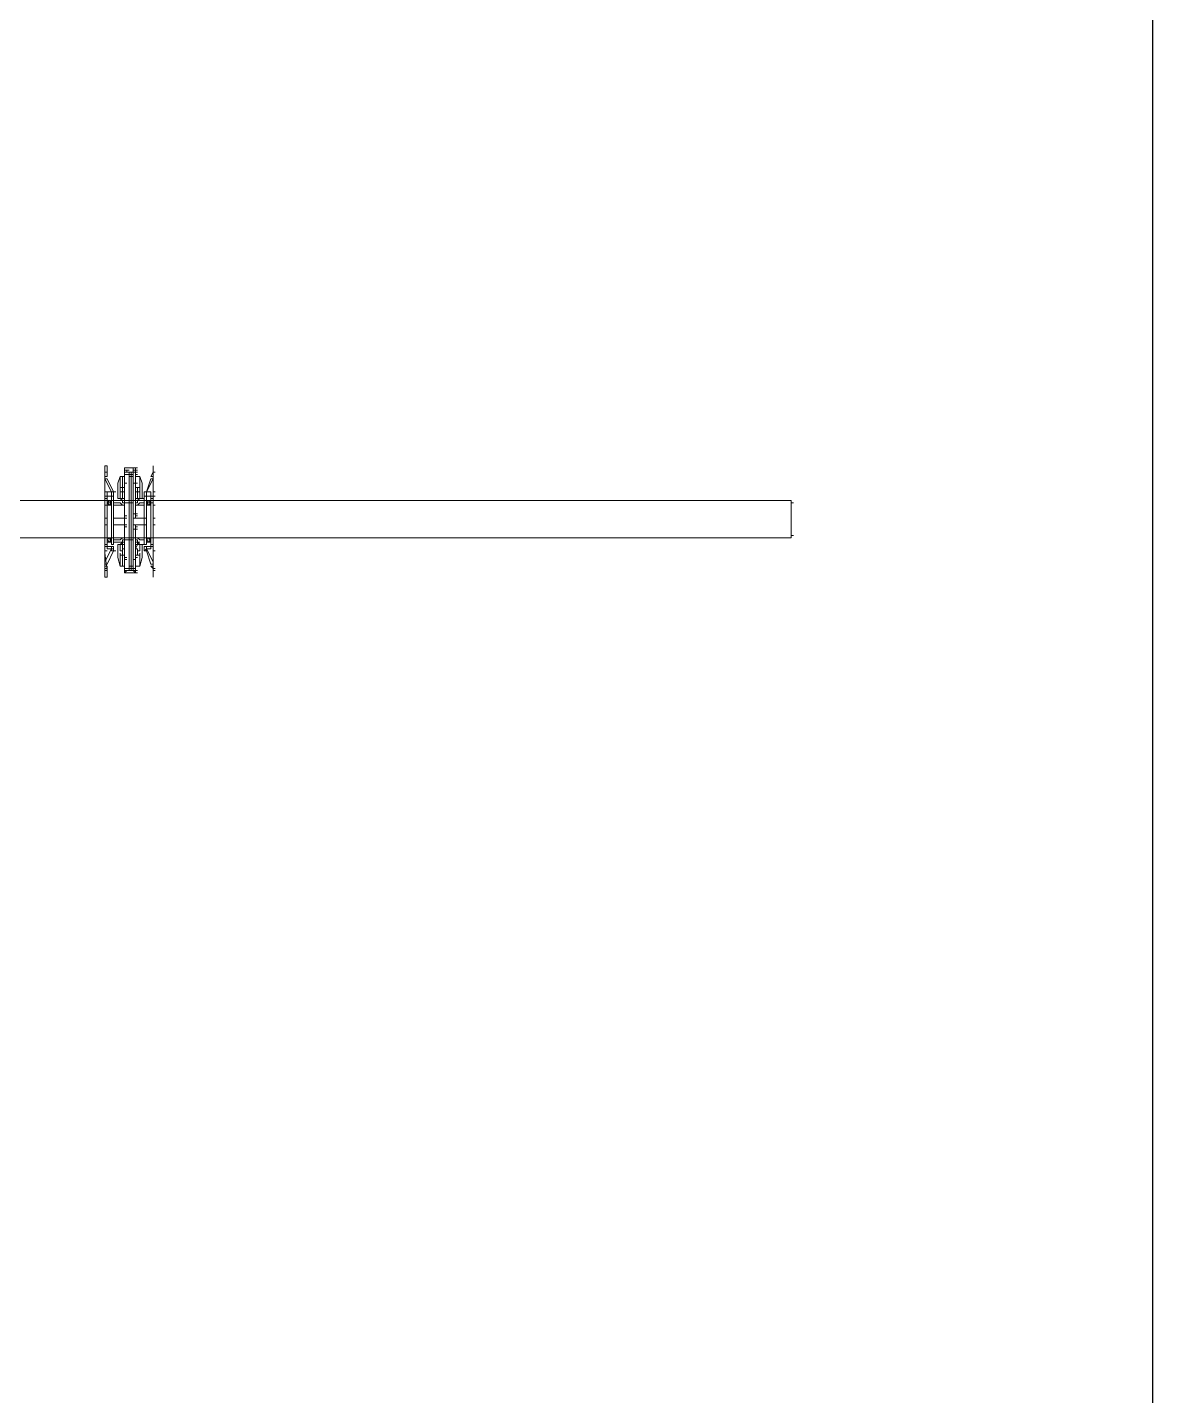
# Model space of a CAD drawing. Header units: feet. Extents: x -12372 to 90117, y -14865 to 4121.
# Drawn here: x 8038.2 to 8204.9, y 1277.5 to 1480.2 of the extents above; entities that cross this region are included whole.
import ezdxf

# ---------------------------------------------------------------- set-up
doc = ezdxf.new("R2010")
doc.units = ezdxf.units.FT
doc.header["$MEASUREMENT"] = 0

# ---------------------------------------------------------------- blocks, each defined once
blk = doc.blocks.new('A$C47dfd34d')
at = {"lineweight": 5}
for points in [[(19.2142, 0.24), (19.2159, 0.24), (19.2159, 0.2433), (19.2159, 0.2483), (19.2142, 0.2483), (19.2159, 0.2483), (19.2159, 0.2433), (19.2159, 0.24)], [(19.2142, 0.24), (19.2159, 0.24), (19.2159, 0.2433), (19.2159, 0.2483), (19.2142, 0.2483), (19.2159, 0.2483), (19.2159, 0.2433), (19.2159, 0.24)], [(19.2242, 0.2233), (19.2242, 0.235), (19.2259, 0.24), (19.2259, 0.2317), (19.2276, 0.2317), (19.2276, 0.24), (19.2259, 0.24), (19.2259, 0.2317), (19.2259, 0.24), (19.2276, 0.24), (19.2259, 0.24), (19.2242, 0.235)], [(19.2276, 0.2317), (19.2276, 0.2283), (19.2259, 0.2283), (19.2259, 0.23), (19.2259, 0.2317), (19.2259, 0.23), (19.2259, 0.2283), (19.2276, 0.2283), (19.2276, 0.2317), (19.2276, 0.2283), (19.2259, 0.2283), (19.2259, 0.23), (19.2259, 0.2317), (19.2276, 0.2317), (19.2276, 0.24), (19.2292, 0.24), (19.2276, 0.24), (19.2259, 0.24), (19.2259, 0.2317), (19.2276, 0.2317), (19.2292, 0.2317)], [(19.2292, 0.24), (19.2276, 0.24), (19.2276, 0.2317), (19.2292, 0.2317), (19.2276, 0.2317), (19.2276, 0.24)], [(19.2309, 0.2467), (19.2292, 0.2467)], [(19.2309, 0.245), (19.2292, 0.245)], [(19.2309, 0.2433), (19.2292, 0.2433)], [(19.2326, 0.2417), (19.2326, 0.22), (19.2292, 0.22), (19.2292, 0.2417)], [(19.2326, 0.2417), (19.2326, 0.22), (19.2292, 0.22), (19.2292, 0.2417)], [(19.2309, 0.2467), (19.2376, 0.2467), (19.2392, 0.2467), (19.2376, 0.2467), (19.2359, 0.2467)], [(19.2392, 0.2433), (19.2376, 0.2433), (19.2359, 0.2433), (19.2376, 0.2433), (19.2359, 0.2433), (19.2342, 0.2433), (19.2359, 0.2433), (19.2359, 0.2417), (19.2342, 0.2417), (19.2326, 0.2417), (19.2342, 0.2417), (19.2326, 0.2417), (19.2342, 0.2417), (19.2359, 0.2417), (19.2359, 0.2433), (19.2342, 0.2433), (19.2359, 0.2433), (19.2376, 0.2433), (19.2359, 0.2433), (19.2376, 0.2433), (19.2392, 0.2433), (19.2376, 0.2433)], [(19.2342, 0.2417), (19.2326, 0.2417)], [(19.2359, 0.2433), (19.2359, 0.2417), (19.2359, 0.2433), (19.2359, 0.245), (19.2376, 0.245), (19.2392, 0.245), (19.2376, 0.245), (19.2359, 0.245), (19.2359, 0.2433), (19.2342, 0.2433), (19.2359, 0.2433), (19.2342, 0.2433)], [(19.2359, 0.2417), (19.2342, 0.2417), (19.2342, 0.2433), (19.2359, 0.2433), (19.2359, 0.245), (19.2376, 0.245), (19.2359, 0.245), (19.2359, 0.2433), (19.2342, 0.2433), (19.2342, 0.2417)], [(19.2359, 0.2433), (19.2342, 0.2433)], [(19.2342, 0.2417), (19.2342, 0.22), (19.2359, 0.22), (19.2359, 0.2417)], [(19.2342, 0.22), (19.2342, 0.2417), (19.2359, 0.2417), (19.2359, 0.22)], [(19.2376, 0.2467), (19.2359, 0.2467), (19.2359, 0.245), (19.2359, 0.2467)], [(19.2392, 0.235), (19.2376, 0.235), (19.2359, 0.235), (19.2376, 0.235), (19.2392, 0.235), (19.2376, 0.235), (19.2359, 0.235), (19.2376, 0.235), (19.2376, 0.2117), (19.2359, 0.2117), (19.2376, 0.2117), (19.2376, 0.235), (19.2376, 0.2433), (19.2392, 0.2433), (19.2376, 0.2433), (19.2392, 0.2433), (19.2376, 0.2433), (19.2376, 0.235), (19.2376, 0.2117), (19.2359, 0.2117), (19.2376, 0.2117), (19.2376, 0.235)], [(19.2392, 0.2433), (19.2376, 0.2433)], [(19.2392, 0.2417), (19.2376, 0.2417)], [(19.2392, 0.2417), (19.2376, 0.2417)], [(19.2525, 0.2433), (19.2509, 0.2433), (19.2492, 0.24), (19.2509, 0.24), (19.2492, 0.24), (19.2509, 0.2433), (19.2509, 0.2483), (19.2509, 0.2433)], [(19.2159, 0.2283), (19.2142, 0.2283), (19.2142, 0.23), (19.2142, 0.2283)], [(19.2259, 0.2317), (19.2276, 0.2317), (19.2276, 0.2283), (19.2292, 0.2283), (19.2276, 0.2283), (19.2276, 0.2233), (19.2259, 0.2233), (19.2259, 0.23)], [(19.2259, 0.225), (19.2259, 0.2233), (19.2276, 0.2233), (19.2276, 0.2283), (19.2259, 0.2283), (19.2259, 0.23)], [(19.2276, 0.2283), (19.2292, 0.2283), (19.2276, 0.2283), (19.2276, 0.2233), (19.2259, 0.2233), (19.2259, 0.23), (19.2259, 0.2233), (19.2276, 0.2233)], [(19.2459, 0.2283), (19.2492, 0.2383), (19.2509, 0.2383), (19.2492, 0.2383), (19.2459, 0.2283), (19.2459, 0.2267), (19.2459, 0.225), (19.2492, 0.225), (19.2492, 0.2283)], [(19.2525, 0.2283), (19.2509, 0.2283), (19.2509, 0.23), (19.2509, 0.2283)], [(19.2192, 0.2183), (19.2176, 0.2183), (19.2159, 0.22), (19.2159, 0.2217), (19.2176, 0.2217), (19.2159, 0.2217), (19.2159, 0.22), (19.2159, 0.2183), (19.2159, 0.1933), (19.2142, 0.1933), (19.2159, 0.1933), (19.2159, 0.1917), (19.2159, 0.1933), (19.2176, 0.1933), (19.2159, 0.1933), (19.2159, 0.1917), (19.2176, 0.19), (19.2159, 0.19), (19.2159, 0.1917), (19.2176, 0.19), (19.2192, 0.19), (19.2192, 0.1883), (19.2209, 0.1883), (19.2209, 0.225), (19.2192, 0.225), (19.2192, 0.2217)], [(19.2176, 0.2217), (19.2159, 0.22), (19.2176, 0.2183), (19.2192, 0.22)], [(19.2176, 0.2217), (19.2159, 0.22), (19.2176, 0.2183), (19.2192, 0.22)], [(19.2176, 0.2217), (19.2159, 0.22), (19.2176, 0.2183), (19.2192, 0.22)], [(19.2176, 0.2217), (19.2159, 0.22), (19.2176, 0.2183), (19.2192, 0.22)], [(19.2192, 0.225), (19.2209, 0.225), (19.2209, 0.1883), (19.2192, 0.1883), (19.2209, 0.1883), (19.2209, 0.225)], [(19.2209, 0.2217), (19.2292, 0.2217)], [(19.2259, 0.22), (19.2276, 0.2183), (19.2259, 0.22), (19.2209, 0.22)], [(19.2242, 0.2267), (19.2242, 0.225)], [(19.2242, 0.2267), (19.2242, 0.225)], [(19.2259, 0.2233), (19.2242, 0.2233), (19.2259, 0.2233), (19.2276, 0.2217), (19.2292, 0.2217), (19.2276, 0.2217), (19.2259, 0.2233), (19.2276, 0.2217)], [(19.2276, 0.2233), (19.2292, 0.2233), (19.2276, 0.2233), (19.2276, 0.225)], [(19.2292, 0.2233), (19.2276, 0.2233), (19.2276, 0.225), (19.2276, 0.2233)], [(19.2292, 0.2217), (19.2276, 0.2217)], [(19.2326, 0.1917), (19.2326, 0.22), (19.2342, 0.22), (19.2342, 0.1917)], [(19.2376, 0.2283), (19.2392, 0.2283)], [(19.2392, 0.2233), (19.2392, 0.225), (19.2392, 0.2233), (19.2376, 0.2233)], [(19.2409, 0.225), (19.2409, 0.2233), (19.2392, 0.2233), (19.2392, 0.2283), (19.2392, 0.2233), (19.2409, 0.2233)], [(19.2476, 0.2217), (19.2459, 0.22), (19.2476, 0.2183), (19.2492, 0.22)], [(19.2476, 0.2183), (19.2492, 0.2183), (19.2492, 0.22), (19.2492, 0.2217), (19.2476, 0.2217), (19.2492, 0.2217), (19.2492, 0.22), (19.2476, 0.2183), (19.2459, 0.2183)], [(19.2459, 0.22), (19.2459, 0.2217), (19.2476, 0.2217), (19.2459, 0.2217)], [(19.2476, 0.2217), (19.2459, 0.22), (19.2476, 0.2183), (19.2492, 0.22)], [(19.2492, 0.22), (19.2476, 0.22)], [(19.2292, 0.2183), (19.2209, 0.2183)], [(19.2209, 0.2183), (19.2292, 0.2183)], [(19.2292, 0.2083), (19.2309, 0.2083), (19.2292, 0.2083), (19.2292, 0.2117), (19.2292, 0.21)], [(19.2376, 0.2183), (19.2442, 0.2183)], [(19.2376, 0.2117), (19.2376, 0.2083), (19.2376, 0.2117), (19.2392, 0.2117)], [(19.2392, 0.21), (19.2376, 0.21)], [(19.2492, 0.1917), (19.2476, 0.19), (19.2459, 0.19), (19.2459, 0.1917), (19.2459, 0.1933), (19.2476, 0.1933), (19.2492, 0.1933), (19.2492, 0.2183), (19.2492, 0.1933), (19.2476, 0.1933), (19.2492, 0.1933), (19.2492, 0.1917), (19.2492, 0.1933), (19.2492, 0.1917), (19.2492, 0.19), (19.2492, 0.1917), (19.2476, 0.1917), (19.2492, 0.1917), (19.2476, 0.1917), (19.2492, 0.1917), (19.2476, 0.1917), (19.2492, 0.1917), (19.2476, 0.1917), (19.2492, 0.1917), (19.2476, 0.1917), (19.2492, 0.1917), (19.2476, 0.1917), (19.2492, 0.1917), (19.2476, 0.1917), (19.2492, 0.1917), (19.2476, 0.1917), (19.2492, 0.1917), (19.2476, 0.1917)], [(19.2525, 0.2183), (19.2509, 0.2183)], [(19.2159, 0.2083), (19.2142, 0.2083)], [(19.2159, 0.2083), (19.2142, 0.2083)], [(19.2159, 0.2033), (19.2142, 0.2033)], [(19.2159, 0.2033), (19.2142, 0.2033)], [(19.2292, 0.2033), (19.2292, 0.2), (19.2292, 0.1783), (19.2309, 0.1783), (19.2292, 0.1783), (19.2292, 0.2033), (19.2309, 0.2033), (19.2292, 0.2033), (19.2309, 0.2033)], [(19.2309, 0.2017), (19.2292, 0.2017)], [(19.2309, 0.2017), (19.2292, 0.2017)], [(19.2359, 0.2), (19.2376, 0.2), (19.2376, 0.1767), (19.2376, 0.2)], [(19.2376, 0.1767), (19.2359, 0.1767), (19.2376, 0.1767), (19.2376, 0.2), (19.2359, 0.2), (19.2376, 0.2), (19.2376, 0.1767), (19.2359, 0.1767), (19.2376, 0.1767), (19.2376, 0.1683)], [(19.2392, 0.2017), (19.2376, 0.2017)], [(19.2392, 0.2017), (19.2376, 0.2017)], [(19.2525, 0.2083), (19.2509, 0.2083)], [(19.2525, 0.2083), (19.2509, 0.2083)], [(19.2525, 0.2033), (19.2509, 0.2033)], [(19.2525, 0.2033), (19.2509, 0.2033)], [(19.2176, 0.1933), (19.2159, 0.1917), (19.2176, 0.19), (19.2192, 0.1917)], [(19.2192, 0.1917), (19.2176, 0.1917), (19.2192, 0.1917), (19.2176, 0.1917), (19.2192, 0.1917), (19.2176, 0.1917), (19.2192, 0.1917), (19.2176, 0.1917), (19.2192, 0.1917), (19.2176, 0.1917), (19.2192, 0.1917), (19.2192, 0.19), (19.2176, 0.19), (19.2159, 0.1917), (19.2159, 0.1933), (19.2176, 0.1933), (19.2192, 0.1933), (19.2176, 0.1933), (19.2192, 0.1933)], [(19.2176, 0.1933), (19.2159, 0.1917), (19.2176, 0.19), (19.2192, 0.1917)], [(19.2176, 0.1933), (19.2159, 0.1933), (19.2159, 0.1917), (19.2159, 0.19), (19.2176, 0.19), (19.2192, 0.19), (19.2192, 0.1917), (19.2192, 0.1933)], [(19.2176, 0.1933), (19.2159, 0.1917), (19.2176, 0.19), (19.2192, 0.1917)], [(19.2176, 0.1933), (19.2159, 0.1917), (19.2176, 0.19), (19.2192, 0.1917)], [(19.2192, 0.1917), (19.2176, 0.1917)], [(19.2209, 0.1933), (19.2292, 0.1933)], [(19.2276, 0.1933), (19.2259, 0.1917), (19.2209, 0.1917), (19.2259, 0.1917)], [(19.2292, 0.1933), (19.2209, 0.1933)], [(19.2242, 0.1883), (19.2242, 0.1783)], [(19.2259, 0.1883), (19.2276, 0.19)], [(19.2442, 0.1933), (19.2376, 0.1933)], [(19.2392, 0.19), (19.2409, 0.1883), (19.2392, 0.19), (19.2409, 0.1883), (19.2392, 0.19), (19.2392, 0.1883), (19.2376, 0.1883), (19.2392, 0.1883)], [(19.2409, 0.1833), (19.2409, 0.1883), (19.2392, 0.1883), (19.2376, 0.185), (19.2392, 0.185), (19.2392, 0.1833)], [(19.2392, 0.185), (19.2376, 0.185), (19.2392, 0.1883), (19.2409, 0.1883), (19.2409, 0.1833), (19.2392, 0.1833), (19.2392, 0.185), (19.2376, 0.185)], [(19.2409, 0.1717), (19.2426, 0.1783), (19.2426, 0.1883), (19.2409, 0.1883), (19.2409, 0.1867), (19.2409, 0.1883), (19.2426, 0.1883), (19.2426, 0.1783)], [(19.2459, 0.185), (19.2442, 0.1833), (19.2442, 0.1867), (19.2459, 0.1867), (19.2442, 0.1867), (19.2442, 0.1833), (19.2459, 0.1833), (19.2442, 0.1833), (19.2459, 0.185), (19.2509, 0.175), (19.2459, 0.185), (19.2459, 0.1867), (19.2509, 0.1867), (19.2509, 0.1883), (19.2509, 0.1867), (19.2492, 0.1867), (19.2492, 0.185)], [(19.2459, 0.1917), (19.2459, 0.19), (19.2459, 0.1917), (19.2459, 0.1933)], [(19.2459, 0.1933), (19.2476, 0.1933)], [(19.2476, 0.1933), (19.2459, 0.1917), (19.2476, 0.19), (19.2492, 0.1917)], [(19.2476, 0.1933), (19.2459, 0.1917), (19.2476, 0.19), (19.2492, 0.1917)], [(19.2492, 0.1867), (19.2492, 0.185), (19.2459, 0.185), (19.2459, 0.1833), (19.2492, 0.1733), (19.2459, 0.1833), (19.2459, 0.185), (19.2459, 0.1867), (19.2492, 0.1867), (19.2492, 0.1883)], [(19.2525, 0.1933), (19.2509, 0.1933)], [(19.2142, 0.1833), (19.2159, 0.1833), (19.2142, 0.1833), (19.2142, 0.185)], [(19.2142, 0.1733), (19.2159, 0.1733), (19.2209, 0.1833), (19.2192, 0.1833), (19.2192, 0.185), (19.2192, 0.1833), (19.2209, 0.1833), (19.2159, 0.1733)], [(19.2142, 0.1833), (19.2159, 0.1833), (19.2142, 0.1833), (19.2142, 0.185)], [(19.2259, 0.1867), (19.2259, 0.1833)], [(19.2276, 0.18), (19.2276, 0.1717), (19.2259, 0.1717), (19.2259, 0.18), (19.2259, 0.1817), (19.2259, 0.18), (19.2276, 0.18), (19.2276, 0.1833), (19.2276, 0.18), (19.2292, 0.18)], [(19.2259, 0.1817), (19.2259, 0.18)], [(19.2259, 0.1717), (19.2259, 0.18), (19.2276, 0.18), (19.2276, 0.1717)], [(19.2259, 0.1717), (19.2276, 0.1717), (19.2276, 0.18), (19.2259, 0.18)], [(19.2259, 0.1717), (19.2259, 0.18), (19.2276, 0.18), (19.2276, 0.1717)], [(19.2292, 0.18), (19.2276, 0.18), (19.2276, 0.1833), (19.2276, 0.18)], [(19.2392, 0.18), (19.2392, 0.1833), (19.2392, 0.18), (19.2376, 0.18)], [(19.2409, 0.18), (19.2409, 0.1817), (19.2409, 0.18), (19.2376, 0.18), (19.2376, 0.1717), (19.2409, 0.1717)], [(19.2409, 0.1717), (19.2376, 0.1717), (19.2376, 0.18), (19.2409, 0.18)], [(19.2392, 0.1783), (19.2376, 0.1783)], [(19.2509, 0.1833), (19.2509, 0.185), (19.2509, 0.1833), (19.2525, 0.1833)], [(19.2142, 0.17), (19.2159, 0.17), (19.2159, 0.1717), (19.2142, 0.1717), (19.2159, 0.1717), (19.2159, 0.17)], [(19.2142, 0.1717), (19.2159, 0.1717)], [(19.2142, 0.17), (19.2159, 0.17), (19.2159, 0.1717), (19.2159, 0.17)], [(19.2142, 0.1683), (19.2159, 0.1683), (19.2159, 0.1633), (19.2142, 0.1633), (19.2159, 0.1633), (19.2159, 0.1683)], [(19.2142, 0.1683), (19.2159, 0.1683), (19.2159, 0.1633), (19.2142, 0.1633), (19.2159, 0.1633), (19.2159, 0.1683)], [(19.2292, 0.1717), (19.2276, 0.1717)], [(19.2276, 0.1717), (19.2292, 0.1717)], [(19.2309, 0.1683), (19.2292, 0.1667), (19.2309, 0.1667), (19.2292, 0.1667)], [(19.2326, 0.17), (19.2309, 0.17), (19.2326, 0.17), (19.2342, 0.17)], [(19.2342, 0.1717), (19.2326, 0.1717)], [(19.2342, 0.1683), (19.2342, 0.17), (19.2359, 0.17), (19.2359, 0.1683), (19.2342, 0.1683), (19.2326, 0.1683)], [(19.2376, 0.1683), (19.2376, 0.17)], [(19.2509, 0.1733), (19.2492, 0.1733)], [(19.2525, 0.17), (19.2509, 0.17), (19.2492, 0.1717), (19.2509, 0.1717), (19.2492, 0.1717), (19.2509, 0.17)], [(19.2525, 0.1683), (19.2509, 0.1683), (19.2509, 0.1633), (19.2509, 0.1683)]]:
    blk.add_lwpolyline(points, close=True, dxfattribs=at)
for points in [[(19.2142, 0.2483), (19.2142, 0.1633)], [(19.2142, 0.2433), (19.2159, 0.2433), (19.2142, 0.2433)], [(19.2142, 0.2433), (19.2159, 0.2433), (19.2142, 0.2433)], [(19.2142, 0.2433), (19.2159, 0.2433), (19.2142, 0.2433)], [(19.2142, 0.2433), (19.2159, 0.2433), (19.2142, 0.2433)], [(19.2159, 0.24), (19.2159, 0.24)], [(19.2159, 0.24), (19.2159, 0.24)], [(19.2159, 0.24), (19.2159, 0.24)], [(19.2159, 0.24), (19.2159, 0.24)], [(19.2292, 0.2467), (19.2309, 0.2467), (19.2292, 0.2467), (19.2309, 0.2467), (19.2292, 0.2467), (19.2309, 0.2467), (19.2292, 0.2467), (19.2292, 0.245), (19.2292, 0.2467), (19.2359, 0.2467), (19.2359, 0.245), (19.2359, 0.2433), (19.2376, 0.2433), (19.2359, 0.2433), (19.2376, 0.2433), (19.2376, 0.2467), (19.2376, 0.245), (19.2359, 0.245), (19.2359, 0.2433), (19.2342, 0.2433), (19.2342, 0.2417), (19.2326, 0.2417), (19.2342, 0.2417), (19.2326, 0.2417), (19.2326, 0.24), (19.2326, 0.22), (19.2292, 0.22), (19.2292, 0.1917), (19.2326, 0.1917), (19.2326, 0.22), (19.2326, 0.17), (19.2292, 0.17), (19.2292, 0.1917), (19.2292, 0.17), (19.2326, 0.17), (19.2326, 0.1917), (19.2342, 0.1917), (19.2342, 0.22), (19.2359, 0.22), (19.2359, 0.2417), (19.2342, 0.2417), (19.2342, 0.22), (19.2326, 0.22), (19.2326, 0.1917), (19.2342, 0.1917), (19.2342, 0.17), (19.2359, 0.17), (19.2359, 0.1917), (19.2359, 0.17), (19.2342, 0.17), (19.2342, 0.1917), (19.2359, 0.1917), (19.2359, 0.22), (19.2359, 0.1917), (19.2342, 0.1917), (19.2326, 0.1917), (19.2326, 0.17), (19.2292, 0.17), (19.2292, 0.1917), (19.2276, 0.1917), (19.2276, 0.19), (19.2292, 0.19), (19.2276, 0.19), (19.2259, 0.1883), (19.2242, 0.1883), (19.2242, 0.1867), (19.2242, 0.1883), (19.2242, 0.1867), (19.2242, 0.1883), (19.2242, 0.1783), (19.2259, 0.1717), (19.2242, 0.1783), (19.2259, 0.1717), (19.2242, 0.1783), (19.2242, 0.1883), (19.2242, 0.1783), (19.2242, 0.1883), (19.2242, 0.1783), (19.2242, 0.1883), (19.2259, 0.1883), (19.2276, 0.19), (19.2292, 0.19), (19.2209, 0.19), (19.2292, 0.19), (19.2276, 0.19), (19.2292, 0.19), (19.2276, 0.19), (19.2292, 0.19), (19.2276, 0.19), (19.2292, 0.19), (19.2276, 0.19), (19.2259, 0.1883), (19.2276, 0.19), (19.2276, 0.1883), (19.2292, 0.1883), (19.2276, 0.1883), (19.2276, 0.185), (19.2276, 0.1833), (19.2259, 0.1833), (19.2276, 0.1833), (19.2276, 0.185), (19.2276, 0.1883), (19.2259, 0.1883), (19.2259, 0.1833), (19.2276, 0.1833), (19.2276, 0.185), (19.2276, 0.1833), (19.2259, 0.1833), (19.2259, 0.1867), (19.2259, 0.1883), (19.2276, 0.1883), (19.2259, 0.1883), (19.2259, 0.1867), (19.2259, 0.1883), (19.2276, 0.1883), (19.2276, 0.19), (19.2259, 0.1883), (19.2276, 0.19), (19.2276, 0.1883), (19.2276, 0.185), (19.2292, 0.185), (19.2276, 0.185), (19.2292, 0.185), (19.2276, 0.185), (19.2276, 0.1883), (19.2292, 0.1883), (19.2276, 0.1883), (19.2276, 0.19), (19.2259, 0.1883), (19.2276, 0.19), (19.2292, 0.19), (19.2276, 0.19), (19.2276, 0.1917), (19.2292, 0.1917), (19.2292, 0.17), (19.2326, 0.17), (19.2326, 0.1917), (19.2326, 0.22), (19.2292, 0.22), (19.2292, 0.2417), (19.2326, 0.2417), (19.2326, 0.22), (19.2326, 0.24), (19.2342, 0.24), (19.2359, 0.24), (19.2342, 0.24), (19.2326, 0.24), (19.2326, 0.22), (19.2326, 0.1917), (19.2292, 0.1917), (19.2292, 0.22), (19.2276, 0.22), (19.2276, 0.2217), (19.2292, 0.2217), (19.2276, 0.2217), (19.2259, 0.2233), (19.2276, 0.2217), (19.2292, 0.2217), (19.2276, 0.2217), (19.2259, 0.2233), (19.2276, 0.2217), (19.2259, 0.2233), (19.2242, 0.2233), (19.2242, 0.2333), (19.2242, 0.2233), (19.2242, 0.2333), (19.2242, 0.2233), (19.2242, 0.235), (19.2259, 0.24), (19.2242, 0.235), (19.2242, 0.2233), (19.2259, 0.2233), (19.2276, 0.2217), (19.2259, 0.2233), (19.2276, 0.2217), (19.2292, 0.2217), (19.2276, 0.2217), (19.2276, 0.22), (19.2292, 0.22), (19.2292, 0.1917), (19.2326, 0.1917), (19.2326, 0.22), (19.2342, 0.22), (19.2342, 0.1917), (19.2359, 0.1917), (19.2359, 0.22), (19.2359, 0.1917), (19.2342, 0.1917), (19.2342, 0.17), (19.2359, 0.17), (19.2359, 0.1917), (19.2359, 0.17), (19.2342, 0.17), (19.2359, 0.17), (19.2342, 0.17), (19.2342, 0.1683), (19.2326, 0.1683), (19.2309, 0.1683), (19.2326, 0.1683), (19.2309, 0.1683), (19.2326, 0.1683), (19.2326, 0.17), (19.2342, 0.17), (19.2326, 0.17), (19.2342, 0.17), (19.2326, 0.17), (19.2326, 0.1717), (19.2342, 0.1717), (19.2359, 0.1717), (19.2342, 0.1717), (19.2359, 0.1717), (19.2342, 0.1717), (19.2326, 0.1717), (19.2326, 0.17), (19.2342, 0.17), (19.2359, 0.17), (19.2359, 0.1683), (19.2376, 0.1667), (19.2359, 0.1667), (19.2292, 0.1667), (19.2309, 0.1667), (19.2292, 0.1667), (19.2309, 0.1683), (19.2292, 0.1683), (19.2292, 0.17), (19.2292, 0.1683), (19.2292, 0.1667), (19.2309, 0.1667), (19.2326, 0.1667)], [(19.2226, 0.2033), (19.2209, 0.2033), (19.2292, 0.2033), (19.2309, 0.2033), (19.2292, 0.2033), (19.2209, 0.2033), (19.2209, 0.2083), (19.2292, 0.2083), (19.2292, 0.2117), (19.2292, 0.2083), (19.2292, 0.2117), (19.2292, 0.2083), (19.2309, 0.2083), (19.2292, 0.2083), (19.2292, 0.2117), (19.2292, 0.235), (19.2292, 0.2433), (19.2292, 0.235), (19.2292, 0.2117), (19.2292, 0.235), (19.2292, 0.2117), (19.2292, 0.2083), (19.2309, 0.2083), (19.2292, 0.2083), (19.2309, 0.2083), (19.2292, 0.2083), (19.2309, 0.2083), (19.2292, 0.2083), (19.2292, 0.21), (19.2309, 0.21), (19.2292, 0.21), (19.2292, 0.2117), (19.2292, 0.235), (19.2292, 0.2433), (19.2292, 0.235), (19.2309, 0.235), (19.2292, 0.235), (19.2292, 0.2433), (19.2292, 0.235), (19.2292, 0.2433), (19.2309, 0.2433), (19.2292, 0.2433), (19.2309, 0.2433), (19.2326, 0.2433), (19.2342, 0.2433)], [(19.2309, 0.2033), (19.2292, 0.2033), (19.2309, 0.2033), (19.2292, 0.2033), (19.2309, 0.2033), (19.2292, 0.2033), (19.2309, 0.2033), (19.2292, 0.2033), (19.2309, 0.2033), (19.2292, 0.2033), (19.2292, 0.2), (19.2292, 0.1767), (19.2292, 0.2), (19.2292, 0.2033), (19.2292, 0.2), (19.2292, 0.1767), (19.2309, 0.1767), (19.2292, 0.1767), (19.2292, 0.1683), (19.2309, 0.1683), (19.2326, 0.1683), (19.2326, 0.17), (19.2342, 0.17), (19.2326, 0.17), (19.2342, 0.17), (19.2342, 0.1917), (19.2326, 0.1917), (19.2326, 0.22), (19.2342, 0.22), (19.2326, 0.22), (19.2326, 0.24), (19.2342, 0.24), (19.2359, 0.24), (19.2342, 0.24), (19.2326, 0.24), (19.2326, 0.2417), (19.2326, 0.24), (19.2326, 0.2417), (19.2342, 0.2417), (19.2326, 0.2417), (19.2326, 0.2433), (19.2309, 0.2433), (19.2309, 0.245), (19.2292, 0.245), (19.2292, 0.2467), (19.2292, 0.245), (19.2309, 0.245), (19.2309, 0.2433), (19.2292, 0.2433), (19.2309, 0.2433), (19.2309, 0.245), (19.2292, 0.245), (19.2309, 0.245), (19.2326, 0.245), (19.2309, 0.245), (19.2309, 0.2433), (19.2326, 0.2433), (19.2326, 0.2417), (19.2342, 0.2417), (19.2359, 0.2417), (19.2342, 0.2417), (19.2359, 0.2417), (19.2342, 0.2417), (19.2342, 0.2433), (19.2359, 0.2433), (19.2359, 0.245), (19.2376, 0.245), (19.2359, 0.245), (19.2376, 0.245), (19.2392, 0.245), (19.2376, 0.245), (19.2359, 0.245), (19.2359, 0.2433), (19.2376, 0.2433), (19.2359, 0.2433), (19.2376, 0.2433), (19.2376, 0.235), (19.2376, 0.2117), (19.2376, 0.2083), (19.2442, 0.2083), (19.2359, 0.2083), (19.2442, 0.2083), (19.2442, 0.2033), (19.2359, 0.2033), (19.2442, 0.2033), (19.2376, 0.2033), (19.2376, 0.2), (19.2376, 0.2033), (19.2376, 0.2), (19.2392, 0.2), (19.2376, 0.2), (19.2376, 0.2033), (19.2392, 0.2033), (19.2376, 0.2033), (19.2392, 0.2033), (19.2376, 0.2033), (19.2392, 0.2033), (19.2376, 0.2033)], [(19.2326, 0.2433), (19.2309, 0.2433), (19.2292, 0.2433), (19.2292, 0.2467), (19.2292, 0.245), (19.2292, 0.2467), (19.2292, 0.2417), (19.2309, 0.2417), (19.2292, 0.2417), (19.2292, 0.2467), (19.2292, 0.245), (19.2292, 0.2467), (19.2292, 0.2433), (19.2309, 0.2433), (19.2292, 0.2433), (19.2309, 0.2433), (19.2309, 0.245), (19.2309, 0.2433), (19.2326, 0.2433), (19.2326, 0.2417), (19.2292, 0.2417), (19.2292, 0.22), (19.2292, 0.1917), (19.2326, 0.1917), (19.2326, 0.1717), (19.2326, 0.17), (19.2326, 0.1717), (19.2326, 0.1917), (19.2326, 0.1717), (19.2326, 0.1917), (19.2342, 0.1917), (19.2326, 0.1917)], [(19.2292, 0.245), (19.2292, 0.245)], [(19.2309, 0.21), (19.2292, 0.21), (19.2292, 0.2117), (19.2292, 0.235), (19.2309, 0.235), (19.2292, 0.235), (19.2309, 0.235), (19.2292, 0.235), (19.2309, 0.235), (19.2292, 0.235), (19.2292, 0.2117), (19.2292, 0.235), (19.2292, 0.2433), (19.2292, 0.2417), (19.2292, 0.2433), (19.2309, 0.2433), (19.2326, 0.2433), (19.2309, 0.2433), (19.2326, 0.2433), (19.2309, 0.2433), (19.2326, 0.2433), (19.2309, 0.2433), (19.2326, 0.2433), (19.2309, 0.2433), (19.2326, 0.2433), (19.2309, 0.2433), (19.2326, 0.2433), (19.2309, 0.2433), (19.2326, 0.2433), (19.2342, 0.2433), (19.2359, 0.2433), (19.2342, 0.2433), (19.2326, 0.2433), (19.2309, 0.2433), (19.2326, 0.2433), (19.2309, 0.2433), (19.2326, 0.2433), (19.2342, 0.2433), (19.2326, 0.2433), (19.2342, 0.2433), (19.2326, 0.2433), (19.2342, 0.2433), (19.2326, 0.2433), (19.2309, 0.2433), (19.2309, 0.245), (19.2292, 0.245), (19.2309, 0.245), (19.2292, 0.245), (19.2309, 0.245), (19.2292, 0.245), (19.2309, 0.245), (19.2309, 0.2433), (19.2326, 0.2433), (19.2326, 0.2417), (19.2326, 0.22), (19.2342, 0.22), (19.2342, 0.2417), (19.2359, 0.2417), (19.2359, 0.22), (19.2342, 0.22), (19.2342, 0.1917)], [(19.2292, 0.245), (19.2292, 0.245)], [(19.2292, 0.245), (19.2292, 0.245)], [(19.2292, 0.245), (19.2292, 0.245)], [(19.2292, 0.245), (19.2292, 0.245)], [(19.2292, 0.245), (19.2292, 0.245)], [(19.2292, 0.245), (19.2292, 0.245)], [(19.2292, 0.245), (19.2292, 0.245)], [(19.2292, 0.2417), (19.2309, 0.2417)], [(19.2292, 0.2417), (19.2309, 0.2417)], [(19.2359, 0.2467), (19.2309, 0.2467)], [(19.2309, 0.245), (19.2326, 0.245)], [(19.2342, 0.2433), (19.2359, 0.2433)], [(19.2342, 0.2433), (19.2359, 0.2433)], [(19.2359, 0.2433), (19.2342, 0.2433)], [(19.2342, 0.2433), (19.2359, 0.2433)], [(19.2359, 0.245), (19.2359, 0.2467)], [(19.2376, 0.2433), (19.2376, 0.2467), (19.2376, 0.245)], [(19.2376, 0.245), (19.2376, 0.245)], [(19.2376, 0.245), (19.2376, 0.245)], [(19.2376, 0.245), (19.2376, 0.245)], [(19.2376, 0.245), (19.2376, 0.245)], [(19.2376, 0.2433), (19.2392, 0.2433)], [(19.2376, 0.2433), (19.2392, 0.2433)], [(19.2376, 0.2433), (19.2392, 0.2433)], [(19.2376, 0.2433), (19.2392, 0.2433)], [(19.2376, 0.2433), (19.2392, 0.2433)], [(19.2376, 0.2433), (19.2376, 0.235)], [(19.2376, 0.22), (19.2392, 0.22), (19.2392, 0.2217), (19.2376, 0.2217), (19.2392, 0.2217), (19.2409, 0.2217), (19.2392, 0.2217), (19.2409, 0.2233), (19.2392, 0.2217), (19.2409, 0.2233), (19.2426, 0.2233), (19.2426, 0.235), (19.2409, 0.24), (19.2376, 0.24)], [(19.2442, 0.2217), (19.2376, 0.2217), (19.2392, 0.2217), (19.2409, 0.2217), (19.2392, 0.2217), (19.2409, 0.2233), (19.2392, 0.2217), (19.2409, 0.2233), (19.2426, 0.2233), (19.2426, 0.235), (19.2409, 0.24), (19.2409, 0.2317), (19.2376, 0.2317), (19.2392, 0.2317), (19.2392, 0.2283), (19.2409, 0.2283), (19.2409, 0.23), (19.2409, 0.225), (19.2409, 0.2267), (19.2409, 0.225), (19.2409, 0.23), (19.2409, 0.2317), (19.2409, 0.23), (19.2409, 0.2283), (19.2392, 0.2283), (19.2392, 0.2317), (19.2376, 0.2317), (19.2376, 0.24), (19.2409, 0.24), (19.2409, 0.2317), (19.2376, 0.2317), (19.2376, 0.24), (19.2392, 0.24)], [(19.2392, 0.24), (19.2392, 0.24)], [(19.2509, 0.2483), (19.2509, 0.1633)], [(19.2509, 0.2433), (19.2509, 0.2433)], [(19.2509, 0.24), (19.2509, 0.24)], [(19.2509, 0.24), (19.2509, 0.24)], [(19.2159, 0.225), (19.2159, 0.2233), (19.2142, 0.2233), (19.2142, 0.225), (19.2159, 0.225), (19.2159, 0.2283), (19.2192, 0.2283), (19.2142, 0.2383), (19.2159, 0.2383), (19.2209, 0.2283), (19.2192, 0.2283), (19.2159, 0.2283), (19.2159, 0.225), (19.2192, 0.225), (19.2192, 0.2267), (19.2192, 0.225), (19.2159, 0.225), (19.2159, 0.2233), (19.2142, 0.2233), (19.2142, 0.1883), (19.2159, 0.1883), (19.2159, 0.1867), (19.2192, 0.1867), (19.2192, 0.185), (19.2192, 0.1833), (19.2209, 0.1833), (19.2159, 0.1733), (19.2142, 0.1733), (19.2159, 0.1733), (19.2209, 0.1833), (19.2192, 0.1833), (19.2192, 0.185), (19.2159, 0.185), (19.2159, 0.1867), (19.2192, 0.1867), (19.2192, 0.185), (19.2209, 0.185), (19.2209, 0.1833), (19.2209, 0.1867), (19.2192, 0.1867), (19.2209, 0.1867), (19.2209, 0.1833), (19.2209, 0.185), (19.2192, 0.185), (19.2142, 0.175), (19.2192, 0.185), (19.2159, 0.185), (19.2159, 0.1867), (19.2192, 0.1867), (19.2192, 0.185), (19.2192, 0.1867), (19.2159, 0.1867), (19.2159, 0.185), (19.2192, 0.185), (19.2142, 0.175), (19.2192, 0.185), (19.2159, 0.185), (19.2159, 0.1867), (19.2142, 0.1867), (19.2142, 0.1883), (19.2142, 0.1867), (19.2142, 0.1883), (19.2142, 0.1867)], [(19.2176, 0.22), (19.2192, 0.22), (19.2176, 0.22), (19.2192, 0.22), (19.2176, 0.22), (19.2192, 0.22), (19.2176, 0.22), (19.2192, 0.22), (19.2176, 0.22), (19.2192, 0.22), (19.2176, 0.22), (19.2192, 0.22), (19.2176, 0.22), (19.2192, 0.22), (19.2176, 0.22), (19.2192, 0.22), (19.2176, 0.22), (19.2192, 0.22), (19.2176, 0.22), (19.2192, 0.22), (19.2192, 0.2217), (19.2192, 0.225), (19.2209, 0.225), (19.2209, 0.2283), (19.2192, 0.2283), (19.2192, 0.2267), (19.2192, 0.2283), (19.2142, 0.2383), (19.2159, 0.2383), (19.2209, 0.2283), (19.2192, 0.2283), (19.2159, 0.2283), (19.2142, 0.2283), (19.2142, 0.23), (19.2142, 0.2283), (19.2159, 0.2283), (19.2159, 0.225), (19.2142, 0.225), (19.2142, 0.2233), (19.2142, 0.1883), (19.2159, 0.1883), (19.2159, 0.19), (19.2159, 0.1883), (19.2159, 0.1867), (19.2159, 0.1883), (19.2142, 0.1883), (19.2142, 0.2233), (19.2142, 0.225), (19.2159, 0.225), (19.2159, 0.2283), (19.2192, 0.2283), (19.2192, 0.2267), (19.2192, 0.225), (19.2159, 0.225), (19.2159, 0.2233), (19.2142, 0.2233), (19.2142, 0.225)], [(19.2159, 0.2383), (19.2209, 0.2283), (19.2192, 0.2283), (19.2142, 0.2383), (19.2159, 0.2383), (19.2209, 0.2283), (19.2192, 0.2283), (19.2192, 0.2267), (19.2192, 0.2283), (19.2209, 0.2283), (19.2192, 0.2283), (19.2192, 0.2267), (19.2192, 0.225), (19.2159, 0.225), (19.2159, 0.2233), (19.2142, 0.2233), (19.2142, 0.1883), (19.2159, 0.1883), (19.2159, 0.19), (19.2176, 0.19), (19.2159, 0.19), (19.2159, 0.1917), (19.2159, 0.1933), (19.2159, 0.2183), (19.2142, 0.2183), (19.2159, 0.2183), (19.2176, 0.2183), (19.2159, 0.22), (19.2159, 0.2217), (19.2176, 0.2217), (19.2159, 0.2217), (19.2159, 0.2233)], [(19.2159, 0.2383), (19.2142, 0.2383), (19.2192, 0.2283), (19.2192, 0.2267), (19.2192, 0.2283), (19.2209, 0.2283), (19.2226, 0.2283), (19.2209, 0.2283), (19.2209, 0.225), (19.2192, 0.225), (19.2192, 0.2217), (19.2176, 0.2217), (19.2192, 0.2217), (19.2176, 0.2217), (19.2192, 0.2217), (19.2192, 0.22), (19.2192, 0.2183), (19.2176, 0.2183), (19.2159, 0.2183), (19.2159, 0.22), (19.2176, 0.22), (19.2192, 0.22), (19.2176, 0.22), (19.2192, 0.22), (19.2176, 0.22), (19.2192, 0.22), (19.2176, 0.22), (19.2192, 0.22), (19.2176, 0.22), (19.2192, 0.22), (19.2176, 0.22), (19.2192, 0.22), (19.2176, 0.22), (19.2192, 0.22), (19.2176, 0.22), (19.2192, 0.22), (19.2176, 0.22), (19.2192, 0.22), (19.2192, 0.2183), (19.2176, 0.2183), (19.2192, 0.2183), (19.2192, 0.22), (19.2192, 0.2217), (19.2192, 0.22), (19.2192, 0.2183), (19.2176, 0.2183), (19.2159, 0.2183), (19.2142, 0.2183), (19.2159, 0.2183), (19.2159, 0.1933), (19.2176, 0.1933), (19.2192, 0.1933), (19.2192, 0.1917), (19.2192, 0.19), (19.2192, 0.1917), (19.2176, 0.1917), (19.2192, 0.1917), (19.2176, 0.1917), (19.2192, 0.1917), (19.2176, 0.1917), (19.2192, 0.1917), (19.2176, 0.1917), (19.2192, 0.1917), (19.2176, 0.1917), (19.2192, 0.1917), (19.2192, 0.19), (19.2176, 0.19), (19.2192, 0.19), (19.2192, 0.1883), (19.2209, 0.1883), (19.2209, 0.225), (19.2192, 0.225), (19.2209, 0.225), (19.2209, 0.2283), (19.2209, 0.225), (19.2192, 0.225), (19.2192, 0.2217), (19.2192, 0.2183), (19.2176, 0.2183), (19.2192, 0.2183), (19.2192, 0.22), (19.2192, 0.2217), (19.2176, 0.2217), (19.2159, 0.2217), (19.2159, 0.22), (19.2159, 0.2183), (19.2176, 0.2183), (19.2192, 0.2183), (19.2192, 0.22), (19.2192, 0.2217), (19.2176, 0.2217), (19.2159, 0.2217), (19.2159, 0.22), (19.2176, 0.2183), (19.2159, 0.22), (19.2159, 0.2217), (19.2176, 0.2217), (19.2159, 0.2217), (19.2159, 0.2233)], [(19.2259, 0.2333), (19.2259, 0.2333)], [(19.2259, 0.2333), (19.2259, 0.2333)], [(19.2259, 0.2333), (19.2259, 0.2333)], [(19.2259, 0.2333), (19.2259, 0.2333)], [(19.2376, 0.235), (19.2376, 0.2117)], [(19.2409, 0.2333), (19.2409, 0.2333)], [(19.2409, 0.2333), (19.2409, 0.2333)], [(19.2426, 0.2233), (19.2426, 0.2333), (19.2426, 0.2233), (19.2442, 0.2233)], [(19.2509, 0.2383), (19.2459, 0.2283)], [(19.2509, 0.2383), (19.2459, 0.2283)], [(19.7375, 0.2217), (19.7325, 0.2217), (19.7275, 0.2217), (18.8221, 0.2217)], [(19.2142, 0.225), (19.2159, 0.225), (19.2142, 0.225)], [(19.2159, 0.22), (19.2159, 0.2217), (19.2159, 0.2233), (19.2159, 0.2217), (19.2159, 0.22), (19.2159, 0.2183), (19.2159, 0.1933), (19.2176, 0.1933), (19.2192, 0.1933), (19.2192, 0.1917), (19.2192, 0.19), (19.2176, 0.19), (19.2192, 0.19), (19.2192, 0.1917), (19.2192, 0.1933), (19.2192, 0.2183), (19.2192, 0.1933), (19.2192, 0.1917), (19.2176, 0.1917), (19.2192, 0.1917), (19.2176, 0.1917), (19.2192, 0.1917), (19.2176, 0.1917), (19.2192, 0.1917), (19.2176, 0.1917), (19.2192, 0.1917), (19.2192, 0.1933), (19.2192, 0.2183), (19.2192, 0.1933), (19.2176, 0.1933), (19.2159, 0.1933), (19.2159, 0.1917), (19.2159, 0.1933), (19.2176, 0.1933), (19.2192, 0.1933), (19.2192, 0.1917)], [(19.2159, 0.2217), (19.2159, 0.2217)], [(19.2159, 0.2217), (19.2159, 0.2217)], [(19.2159, 0.2217), (19.2159, 0.2217)], [(19.2159, 0.22), (19.2159, 0.22)], [(19.2159, 0.22), (19.2159, 0.22)], [(19.2159, 0.22), (19.2159, 0.22)], [(19.2192, 0.2217), (19.2176, 0.2217)], [(19.2176, 0.2217), (19.2176, 0.2217)], [(19.2192, 0.2217), (19.2176, 0.2217)], [(19.2176, 0.2217), (19.2176, 0.2217)], [(19.2176, 0.2217), (19.2176, 0.2217)], [(19.2192, 0.225), (19.2192, 0.225)], [(19.2192, 0.225), (19.2192, 0.225)], [(19.2192, 0.225), (19.2192, 0.225)], [(19.2192, 0.2217), (19.2192, 0.2217)], [(19.2192, 0.2217), (19.2192, 0.2217)], [(19.2192, 0.2217), (19.2192, 0.2217)], [(19.2192, 0.22), (19.2192, 0.22)], [(19.2192, 0.22), (19.2192, 0.22)], [(19.2192, 0.22), (19.2192, 0.22)], [(19.2209, 0.2283), (19.2226, 0.2283)], [(19.2209, 0.2283), (19.2226, 0.2283)], [(19.2209, 0.225), (19.2209, 0.225)], [(19.2209, 0.225), (19.2209, 0.225)], [(19.2209, 0.225), (19.2209, 0.225)], [(19.2209, 0.225), (19.2209, 0.225)], [(19.2276, 0.2217), (19.2292, 0.2217)], [(19.2326, 0.22), (19.2342, 0.22)], [(19.2442, 0.22), (19.2409, 0.22), (19.2392, 0.2183)], [(19.2426, 0.2217), (19.2426, 0.2217)], [(19.2442, 0.2283), (19.2459, 0.2283)], [(19.2459, 0.2267), (19.2459, 0.2283), (19.2442, 0.2283), (19.2442, 0.225), (19.2459, 0.225), (19.2459, 0.2217), (19.2476, 0.2217), (19.2492, 0.2217), (19.2492, 0.2233), (19.2492, 0.225), (19.2509, 0.225), (19.2525, 0.225), (19.2509, 0.225), (19.2492, 0.225), (19.2492, 0.2233), (19.2492, 0.2217), (19.2492, 0.22), (19.2476, 0.2183), (19.2492, 0.2183), (19.2492, 0.22), (19.2492, 0.2217), (19.2476, 0.2217), (19.2459, 0.2217), (19.2459, 0.2183), (19.2476, 0.2183), (19.2459, 0.2183), (19.2459, 0.22), (19.2459, 0.2183), (19.2459, 0.1933), (19.2476, 0.1933), (19.2492, 0.1933), (19.2492, 0.1917), (19.2476, 0.19), (19.2459, 0.19), (19.2476, 0.19), (19.2492, 0.19), (19.2492, 0.1883), (19.2509, 0.1883), (19.2509, 0.2233), (19.2492, 0.2233), (19.2509, 0.2233), (19.2509, 0.225), (19.2509, 0.2233), (19.2509, 0.1883), (19.2492, 0.1883), (19.2492, 0.19), (19.2476, 0.19), (19.2459, 0.19), (19.2459, 0.1883), (19.2459, 0.19), (19.2459, 0.1917), (19.2459, 0.1933), (19.2459, 0.2183), (19.2459, 0.22), (19.2476, 0.22), (19.2492, 0.22), (19.2476, 0.22), (19.2492, 0.22), (19.2476, 0.22), (19.2492, 0.22), (19.2476, 0.22), (19.2492, 0.22), (19.2476, 0.22), (19.2492, 0.22), (19.2509, 0.22)], [(19.2442, 0.2283), (19.2459, 0.2283), (19.2459, 0.2267)], [(19.2442, 0.2283), (19.2459, 0.2283)], [(19.2442, 0.2283), (19.2442, 0.225), (19.2459, 0.225)], [(19.2442, 0.1883), (19.2442, 0.225), (19.2459, 0.225)], [(19.2442, 0.225), (19.2442, 0.225)], [(19.2442, 0.225), (19.2442, 0.225)], [(19.2459, 0.225), (19.2442, 0.225), (19.2442, 0.1883), (19.2459, 0.1883)], [(19.2492, 0.225), (19.2459, 0.225), (19.2459, 0.2283)], [(19.2459, 0.2283), (19.2492, 0.2283)], [(19.2459, 0.225), (19.2459, 0.225)], [(19.2459, 0.225), (19.2459, 0.2217)], [(19.2459, 0.2217), (19.2459, 0.2217)], [(19.2459, 0.2217), (19.2459, 0.22)], [(19.2459, 0.2217), (19.2459, 0.2217)], [(19.2459, 0.22), (19.2459, 0.22)], [(19.2459, 0.22), (19.2459, 0.22)], [(19.2476, 0.2217), (19.2476, 0.2217)], [(19.2476, 0.2217), (19.2476, 0.2217)], [(19.2476, 0.22), (19.2492, 0.22)], [(19.2476, 0.22), (19.2492, 0.22)], [(19.2476, 0.22), (19.2492, 0.22)], [(19.2476, 0.22), (19.2492, 0.22)], [(19.2476, 0.22), (19.2492, 0.22)], [(19.2476, 0.22), (19.2492, 0.22)], [(19.2476, 0.22), (19.2492, 0.22)], [(19.2492, 0.225), (19.2492, 0.2283)], [(19.2492, 0.2217), (19.2492, 0.2217)], [(19.2492, 0.2217), (19.2492, 0.2217)], [(19.2492, 0.22), (19.2492, 0.22)], [(19.2492, 0.22), (19.2492, 0.22)], [(19.7392, 0.195), (19.7375, 0.195), (19.7375, 0.22), (19.7392, 0.22)], [(19.2159, 0.2183), (19.2159, 0.2183)], [(19.2159, 0.2183), (19.2159, 0.2183)], [(19.2159, 0.2183), (19.2159, 0.2183)], [(19.2176, 0.2183), (19.2176, 0.2183)], [(19.2176, 0.2183), (19.2176, 0.2183)], [(19.2176, 0.2183), (19.2176, 0.2183)], [(19.2192, 0.2183), (19.2192, 0.2183)], [(19.2192, 0.2183), (19.2192, 0.2183)], [(19.2192, 0.2183), (19.2192, 0.2183)], [(19.2309, 0.21), (19.2292, 0.21), (19.2309, 0.21), (19.2292, 0.21), (19.2309, 0.21), (19.2292, 0.21), (19.2309, 0.21), (19.2292, 0.21), (19.2309, 0.21), (19.2292, 0.21), (19.2292, 0.2083), (19.2309, 0.2083), (19.2292, 0.2083), (19.2209, 0.2083), (19.2209, 0.2033), (19.2292, 0.2033), (19.2292, 0.2), (19.2292, 0.2033), (19.2292, 0.2), (19.2292, 0.1783), (19.2309, 0.1783), (19.2292, 0.1783), (19.2292, 0.1683), (19.2292, 0.17), (19.2292, 0.1683), (19.2309, 0.1683), (19.2326, 0.1683), (19.2309, 0.1683), (19.2326, 0.1683), (19.2309, 0.1683), (19.2292, 0.1667), (19.2359, 0.1667), (19.2376, 0.1667), (19.2359, 0.1683), (19.2342, 0.1683), (19.2359, 0.1683), (19.2342, 0.1683), (19.2359, 0.1683), (19.2342, 0.1683), (19.2359, 0.1683), (19.2342, 0.1683), (19.2359, 0.1683), (19.2342, 0.1683), (19.2326, 0.1683), (19.2309, 0.1683), (19.2326, 0.1683), (19.2309, 0.1683), (19.2292, 0.1683), (19.2292, 0.17), (19.2292, 0.1683), (19.2292, 0.1667), (19.2309, 0.1683), (19.2326, 0.1683), (19.2326, 0.17), (19.2342, 0.17), (19.2359, 0.17), (19.2359, 0.1683), (19.2376, 0.1683), (19.2359, 0.1683), (19.2376, 0.1683), (19.2376, 0.17), (19.2376, 0.1683), (19.2376, 0.1783), (19.2376, 0.2033), (19.2376, 0.2), (19.2376, 0.2033)], [(19.2292, 0.21), (19.2292, 0.2117)], [(19.2292, 0.2083), (19.2292, 0.2117)], [(19.2292, 0.2083), (19.2292, 0.21)], [(19.2376, 0.21), (19.2376, 0.2083), (19.2392, 0.2083), (19.2376, 0.2083), (19.2376, 0.21), (19.2376, 0.2117), (19.2376, 0.2083), (19.2392, 0.2083), (19.2376, 0.2083)], [(19.2376, 0.2117), (19.2376, 0.2083)], [(19.2376, 0.2083), (19.2376, 0.2117), (19.2376, 0.21)], [(19.2376, 0.21), (19.2392, 0.21)], [(19.2376, 0.21), (19.2392, 0.21)], [(19.2376, 0.21), (19.2392, 0.21)], [(19.2426, 0.2183), (19.2426, 0.2183)], [(19.2459, 0.2183), (19.2459, 0.2183)], [(19.2459, 0.2183), (19.2459, 0.2183)], [(19.2476, 0.2183), (19.2476, 0.2183)], [(19.2476, 0.2183), (19.2476, 0.2183)], [(19.2492, 0.2183), (19.2492, 0.2183)], [(19.2492, 0.2183), (19.2492, 0.2183)], [(19.2142, 0.2083), (19.2159, 0.2083)], [(19.2142, 0.2083), (19.2159, 0.2083)], [(19.2142, 0.2083), (19.2159, 0.2083)], [(19.2142, 0.2083), (19.2159, 0.2083)], [(19.2142, 0.2033), (19.2159, 0.2033)], [(19.2142, 0.2033), (19.2159, 0.2033)], [(19.2142, 0.2033), (19.2159, 0.2033)], [(19.2142, 0.2033), (19.2159, 0.2033)], [(19.2209, 0.2033), (19.2209, 0.2083), (19.2292, 0.2083), (19.2309, 0.2083), (19.2292, 0.2083), (19.2209, 0.2083), (19.2209, 0.2033), (19.2292, 0.2033), (19.2292, 0.2), (19.2292, 0.1783), (19.2292, 0.1683), (19.2309, 0.1683), (19.2292, 0.1667), (19.2309, 0.1667), (19.2292, 0.1667), (19.2309, 0.1667), (19.2359, 0.1667), (19.2376, 0.1667), (19.2359, 0.1667), (19.2376, 0.1667), (19.2359, 0.1683), (19.2342, 0.1683), (19.2359, 0.1683), (19.2376, 0.1667), (19.2392, 0.1667), (19.2376, 0.1667), (19.2359, 0.1683), (19.2376, 0.1667), (19.2359, 0.1667), (19.2376, 0.1667), (19.2359, 0.1667), (19.2376, 0.1667)], [(19.2292, 0.2083), (19.2309, 0.2083)], [(19.2292, 0.2083), (19.2309, 0.2083)], [(19.2292, 0.2033), (19.2309, 0.2033)], [(19.2292, 0.2033), (19.2309, 0.2033)], [(19.2292, 0.2033), (19.2309, 0.2033)], [(19.2292, 0.2033), (19.2309, 0.2033)], [(19.2292, 0.1683), (19.2292, 0.17), (19.2292, 0.1683), (19.2292, 0.1767), (19.2292, 0.2033), (19.2292, 0.2), (19.2292, 0.2033)], [(19.2292, 0.2017), (19.2309, 0.2017)], [(19.2292, 0.2017), (19.2309, 0.2017)], [(19.2292, 0.2017), (19.2309, 0.2017)], [(19.2292, 0.2017), (19.2309, 0.2017)], [(19.2359, 0.2083), (19.2442, 0.2083), (19.2459, 0.2083), (19.2442, 0.2083), (19.2442, 0.2033), (19.2459, 0.2033)], [(19.2376, 0.2083), (19.2392, 0.2083)], [(19.2376, 0.2083), (19.2392, 0.2083)], [(19.2376, 0.2083), (19.2392, 0.2083)], [(19.2376, 0.2083), (19.2392, 0.2083)], [(19.2376, 0.1783), (19.2376, 0.2033)], [(19.2376, 0.2033), (19.2392, 0.2033)], [(19.2376, 0.2033), (19.2392, 0.2033)], [(19.2376, 0.2033), (19.2392, 0.2033)], [(19.2376, 0.2033), (19.2392, 0.2033)], [(19.2376, 0.2033), (19.2392, 0.2033)], [(18.8221, 0.17), (18.8221, 0.1733), (18.8154, 0.1733), (18.8138, 0.1733), (18.8171, 0.1883), (18.8171, 0.19), (18.8188, 0.19), (18.8188, 0.1917), (18.8221, 0.1917), (18.8221, 0.1933), (18.8238, 0.1933), (18.8254, 0.1933), (18.8238, 0.1933), (18.8254, 0.1933), (18.8271, 0.1933), (19.7275, 0.1933), (19.7325, 0.1933), (19.7375, 0.1933)], [(19.2142, 0.1933), (19.2159, 0.1933)], [(19.2142, 0.1933), (19.2159, 0.1933)], [(19.2159, 0.1933), (19.2159, 0.1933)], [(19.2159, 0.1933), (19.2159, 0.1933)], [(19.2159, 0.1933), (19.2159, 0.1933)], [(19.2159, 0.1917), (19.2159, 0.1917)], [(19.2159, 0.1917), (19.2159, 0.1917)], [(19.2159, 0.1917), (19.2159, 0.1917)], [(19.2159, 0.1867), (19.2159, 0.1883), (19.2159, 0.19), (19.2159, 0.1917), (19.2176, 0.19), (19.2192, 0.19), (19.2192, 0.1883), (19.2192, 0.19), (19.2192, 0.1917)], [(19.2159, 0.19), (19.2159, 0.19)], [(19.2159, 0.19), (19.2159, 0.19)], [(19.2159, 0.19), (19.2159, 0.19)], [(19.2176, 0.1933), (19.2176, 0.1933)], [(19.2176, 0.1933), (19.2176, 0.1933)], [(19.2176, 0.1933), (19.2176, 0.1933)], [(19.2176, 0.1917), (19.2192, 0.1917)], [(19.2176, 0.1917), (19.2192, 0.1917)], [(19.2176, 0.1917), (19.2192, 0.1917)], [(19.2176, 0.1917), (19.2192, 0.1917)], [(19.2176, 0.1917), (19.2192, 0.1917)], [(19.2176, 0.1917), (19.2192, 0.1917)], [(19.2176, 0.19), (19.2176, 0.19)], [(19.2176, 0.19), (19.2176, 0.19)], [(19.2176, 0.19), (19.2176, 0.19)], [(19.2192, 0.1933), (19.2192, 0.1933)], [(19.2192, 0.1933), (19.2192, 0.1933)], [(19.2192, 0.1933), (19.2192, 0.1933)], [(19.2192, 0.1917), (19.2192, 0.1917)], [(19.2192, 0.1917), (19.2192, 0.1917)], [(19.2192, 0.1917), (19.2192, 0.1917)], [(19.2192, 0.19), (19.2192, 0.19)], [(19.2192, 0.19), (19.2192, 0.19)], [(19.2192, 0.19), (19.2192, 0.19)], [(19.2192, 0.1883), (19.2192, 0.1883)], [(19.2192, 0.1883), (19.2192, 0.1883)], [(19.2192, 0.1883), (19.2192, 0.1883)], [(19.2192, 0.1883), (19.2192, 0.1883)], [(19.2209, 0.1883), (19.2209, 0.1883)], [(19.2209, 0.1883), (19.2209, 0.1883)], [(19.2209, 0.1883), (19.2209, 0.1883)], [(19.2209, 0.1883), (19.2209, 0.1883)], [(19.2276, 0.19), (19.2259, 0.1883)], [(19.2276, 0.19), (19.2259, 0.1883)], [(19.2392, 0.19), (19.2409, 0.19), (19.2392, 0.19), (19.2409, 0.1883), (19.2392, 0.19), (19.2376, 0.19), (19.2392, 0.19), (19.2392, 0.1917), (19.2376, 0.1917)], [(19.2376, 0.19), (19.2392, 0.19), (19.2409, 0.19)], [(19.2392, 0.1933), (19.2409, 0.1917), (19.2442, 0.1917)], [(19.2442, 0.1883), (19.2426, 0.1883), (19.2426, 0.1783), (19.2426, 0.1883)], [(19.2442, 0.1883), (19.2459, 0.1883)], [(19.2442, 0.1883), (19.2442, 0.1883)], [(19.2442, 0.1883), (19.2442, 0.1883)], [(19.2459, 0.1933), (19.2459, 0.1933)], [(19.2459, 0.1933), (19.2459, 0.1933)], [(19.2459, 0.1917), (19.2459, 0.1917)], [(19.2459, 0.1917), (19.2459, 0.1917)], [(19.2459, 0.19), (19.2459, 0.19)], [(19.2459, 0.19), (19.2459, 0.19)], [(19.2459, 0.1883), (19.2459, 0.1883)], [(19.2459, 0.1883), (19.2459, 0.1883)], [(19.2476, 0.1933), (19.2476, 0.1933)], [(19.2476, 0.1933), (19.2476, 0.1933)], [(19.2476, 0.19), (19.2476, 0.19)], [(19.2476, 0.19), (19.2476, 0.19)], [(19.2492, 0.1933), (19.2492, 0.1933)], [(19.2492, 0.1933), (19.2492, 0.1933)], [(19.2492, 0.1917), (19.2492, 0.1917)], [(19.2492, 0.1917), (19.2492, 0.1917)], [(19.2492, 0.19), (19.2492, 0.19)], [(19.2492, 0.19), (19.2492, 0.19)], [(19.2142, 0.1867), (19.2159, 0.1867), (19.2142, 0.1867)], [(19.2142, 0.1867), (19.2159, 0.1867), (19.2142, 0.1867)], [(19.2142, 0.1867), (19.2159, 0.1867), (19.2142, 0.1867)], [(19.2142, 0.1817), (19.2159, 0.1683)], [(19.2209, 0.1833), (19.2209, 0.1867), (19.2192, 0.1867), (19.2209, 0.1867), (19.2209, 0.1833), (19.2209, 0.185), (19.2192, 0.185), (19.2209, 0.185), (19.2209, 0.1833), (19.2226, 0.1833)], [(19.2259, 0.1783), (19.2259, 0.1783)], [(19.2259, 0.1783), (19.2259, 0.1783)], [(19.2259, 0.1783), (19.2259, 0.1783)], [(19.2259, 0.1783), (19.2259, 0.1783)], [(19.2292, 0.1783), (19.2292, 0.1683)], [(19.2292, 0.1683), (19.2292, 0.1783)], [(19.2376, 0.1783), (19.2392, 0.1783)], [(19.2376, 0.1683), (19.2376, 0.1783)], [(19.2376, 0.1783), (19.2392, 0.1783)], [(19.2409, 0.1783), (19.2409, 0.1783)], [(19.2409, 0.1783), (19.2409, 0.1783)], [(19.2159, 0.1717), (19.2159, 0.1717)], [(19.2159, 0.1717), (19.2159, 0.1717)], [(19.2159, 0.1717), (19.2159, 0.1717)], [(19.2159, 0.1717), (19.2159, 0.1717)], [(19.2159, 0.17), (19.2159, 0.1683)], [(19.2159, 0.1683), (19.2159, 0.1683)], [(19.2159, 0.1683), (19.2159, 0.1683)], [(19.2159, 0.1683), (19.2159, 0.1683)], [(19.2159, 0.1683), (19.2159, 0.1683)], [(19.2159, 0.1667), (19.2159, 0.1683)], [(19.2259, 0.1717), (19.2259, 0.1717)], [(19.2259, 0.1717), (19.2259, 0.1717)], [(19.2259, 0.1717), (19.2259, 0.1717)], [(19.2292, 0.1683), (19.2292, 0.1767)], [(19.2292, 0.1767), (19.2309, 0.1767)], [(19.2292, 0.1767), (19.2309, 0.1767)], [(19.2292, 0.1683), (19.2292, 0.1767)], [(19.2292, 0.1683), (19.2292, 0.17)], [(19.2292, 0.1683), (19.2292, 0.17)], [(19.2292, 0.1683), (19.2292, 0.17)], [(19.2292, 0.1683), (19.2292, 0.17)], [(19.2292, 0.1683), (19.2292, 0.1683)], [(19.2292, 0.1683), (19.2292, 0.1683)], [(19.2292, 0.1683), (19.2309, 0.1683)], [(19.2292, 0.1683), (19.2292, 0.1683)], [(19.2309, 0.1683), (19.2292, 0.1667)], [(19.2292, 0.1667), (19.2292, 0.1683)], [(19.2292, 0.1683), (19.2309, 0.1683)], [(19.2292, 0.1667), (19.2309, 0.1683)], [(19.2292, 0.1683), (19.2292, 0.1683)], [(19.2292, 0.1667), (19.2292, 0.1683)], [(19.2309, 0.17), (19.2326, 0.17)], [(19.2309, 0.17), (19.2326, 0.17)], [(19.2309, 0.1683), (19.2326, 0.1683)], [(19.2309, 0.1683), (19.2326, 0.1683)], [(19.2326, 0.1683), (19.2309, 0.1683)], [(19.2309, 0.1683), (19.2326, 0.1683)], [(19.2309, 0.1683), (19.2326, 0.1683)], [(19.2309, 0.1683), (19.2326, 0.1683)], [(19.2309, 0.1683), (19.2326, 0.1683)], [(19.2309, 0.1683), (19.2326, 0.1683)], [(19.2309, 0.1683), (19.2326, 0.1683)], [(19.2309, 0.1683), (19.2326, 0.1683)], [(19.2309, 0.1683), (19.2326, 0.1683)], [(19.2326, 0.17), (19.2342, 0.17)], [(19.2326, 0.17), (19.2342, 0.17)], [(19.2326, 0.17), (19.2342, 0.17)], [(19.2326, 0.17), (19.2342, 0.17)], [(19.2392, 0.1683), (19.2376, 0.1683), (19.2376, 0.17), (19.2376, 0.1683), (19.2392, 0.1683), (19.2376, 0.1683), (19.2392, 0.1683), (19.2376, 0.1683), (19.2359, 0.1683), (19.2376, 0.1667), (19.2376, 0.1683), (19.2376, 0.1667), (19.2359, 0.1683), (19.2342, 0.1683), (19.2342, 0.17), (19.2359, 0.17), (19.2376, 0.17), (19.2359, 0.17), (19.2342, 0.17), (19.2359, 0.17), (19.2342, 0.17), (19.2359, 0.17), (19.2359, 0.1683), (19.2342, 0.1683), (19.2359, 0.1683), (19.2342, 0.1683), (19.2326, 0.1683), (19.2326, 0.17), (19.2342, 0.17), (19.2342, 0.1683)], [(19.2342, 0.17), (19.2359, 0.17)], [(19.2342, 0.17), (19.2359, 0.17)], [(19.2359, 0.17), (19.2376, 0.17)], [(19.2359, 0.17), (19.2376, 0.17)], [(19.2359, 0.1683), (19.2376, 0.1683)], [(19.2359, 0.1683), (19.2376, 0.1683)], [(19.2359, 0.1683), (19.2376, 0.1683)], [(19.2359, 0.1683), (19.2376, 0.1683)], [(19.2359, 0.1683), (19.2376, 0.1683)], [(19.2359, 0.1683), (19.2376, 0.1683)], [(19.2359, 0.1683), (19.2376, 0.1683)], [(19.2359, 0.1683), (19.2376, 0.1683)], [(19.2376, 0.1717), (19.2392, 0.1717)], [(19.2376, 0.1683), (19.2376, 0.17)], [(19.2376, 0.1683), (19.2376, 0.17)], [(19.2376, 0.1683), (19.2392, 0.1683)], [(19.2376, 0.1683), (19.2392, 0.1683)], [(19.2392, 0.1717), (19.2392, 0.1717)], [(19.2392, 0.1717), (19.2392, 0.1717)], [(19.2509, 0.1717), (19.2509, 0.1717)], [(19.2509, 0.1717), (19.2509, 0.1717)], [(19.2509, 0.1683), (19.2509, 0.1683)], [(19.2509, 0.1683), (19.2509, 0.1683)], [(19.2159, 0.1667), (19.2159, 0.1667)], [(19.2292, 0.1667), (19.2292, 0.1667)], [(19.2292, 0.1667), (19.2292, 0.1667)], [(19.2292, 0.1667), (19.2309, 0.1667)], [(19.2292, 0.1667), (19.2309, 0.1667)], [(19.2292, 0.1667), (19.2292, 0.1667)], [(19.2359, 0.1667), (19.2292, 0.1667), (19.2309, 0.1667), (19.2292, 0.1667)], [(19.2292, 0.1667), (19.2292, 0.1667)], [(19.2376, 0.1667), (19.2359, 0.1667)], [(19.2359, 0.1667), (19.2376, 0.1667)], [(19.2376, 0.1667), (19.2392, 0.1667)], [(19.2376, 0.1667), (19.2376, 0.1667)], [(19.2376, 0.1667), (19.2392, 0.1667)], [(19.2376, 0.1667), (19.2376, 0.1667)], [(19.2376, 0.1667), (19.2376, 0.1667)], [(19.2376, 0.1667), (19.2376, 0.1667)]]:
    blk.add_lwpolyline(points, dxfattribs=at)
at = {"color": 8, "lineweight": 5, "true_color": 0x808080}
blk.add_lwpolyline([(19.7375, 0.2217), (19.7375, 0.1933)], dxfattribs=at)

msp = doc.modelspace()

# ---------------------------------------------------------------- linework, layer by layer
msp.add_lwpolyline([(4102.45, 4121.03), (8204.9, 4121.03), (8204.9, 669.44), (4102.45, 669.44)], close=True)

# ---------------------------------------------------------------- block references
at = {"xscale": 194.318304, "yscale": 194.318304, "zscale": 194.318304}
msp.add_blockref('A$C47dfd34d', (4315.98, 1367.01), dxfattribs=at)

doc.saveas('drawing.dxf')
